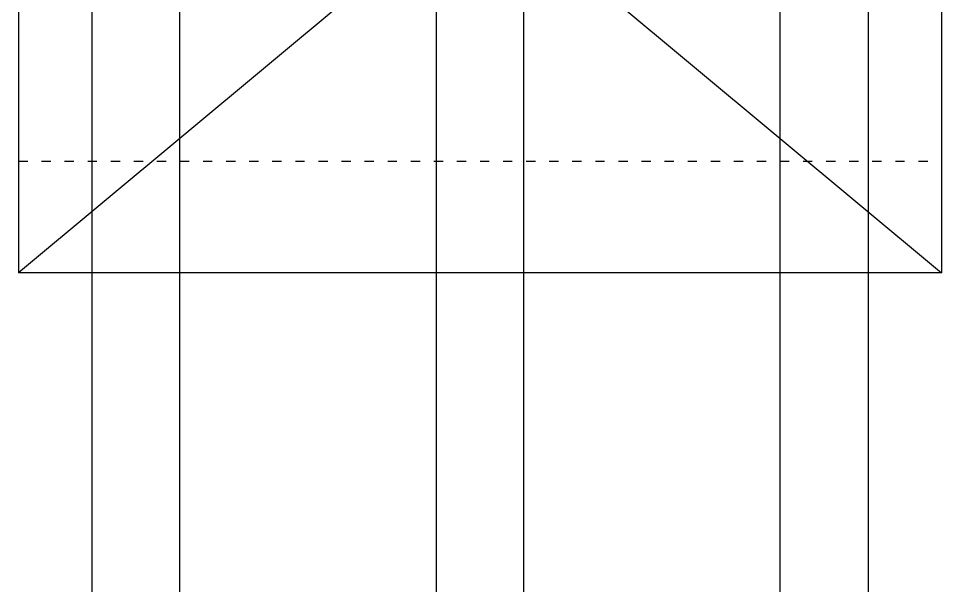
# Model space of a CAD drawing. Header units: millimetres. Extents: x 6622 to 532820, y 3370 to 359312.
# Drawn here: x 463800 to 465000, y 314716 to 315454 of the extents above; entities that cross this region are included whole.
import ezdxf

# ---------------------------------------------------------------- set-up
doc = ezdxf.new("R2010")
doc.units = ezdxf.units.MM
doc.linetypes.add('ACAD_ISO03W100', pattern=[30, 12, -18])

# ---------------------------------------------------------------- blocks, each defined once
blk = doc.blocks.new('A$C2A5E29B8')
at = {"color": 3}
for p, q in [((95.4, 5126), (95.4, 0)), ((209.6, 0), (209.6, 5126)), ((542.9, 5126), (542.9, 0)), ((657.1, 0), (657.1, 5126)), ((990.4, 0), (990.4, 5126)), ((1104.6, 5126), (1104.6, 0)), ((0, 5057.4), (1200, 4057.4)), ((1200, 5057.4), (0, 4057.4))]:
    blk.add_line(p, q, dxfattribs=at)
at = {"color": 5}
for p, q in [((0, 5057.4), (1200, 4057.4)), ((1200, 5057.4), (0, 4057.4)), ((0, 5057.4), (0, 4057.4)), ((1200, 5057.4), (1200, 4057.4)), ((1200, 4057.4), (0, 4057.4))]:
    blk.add_line(p, q, dxfattribs=at)
at = {"color": 5, "linetype": 'ACAD_ISO03W100'}
blk.add_line((0, 4202.5), (1200, 4202.5), dxfattribs=at)

msp = doc.modelspace()

# ---------------------------------------------------------------- block references
at = {"color": 3}
msp.add_blockref('A$C2A5E29B8', (463800, 311065.654), dxfattribs=at)

doc.saveas('drawing.dxf')
